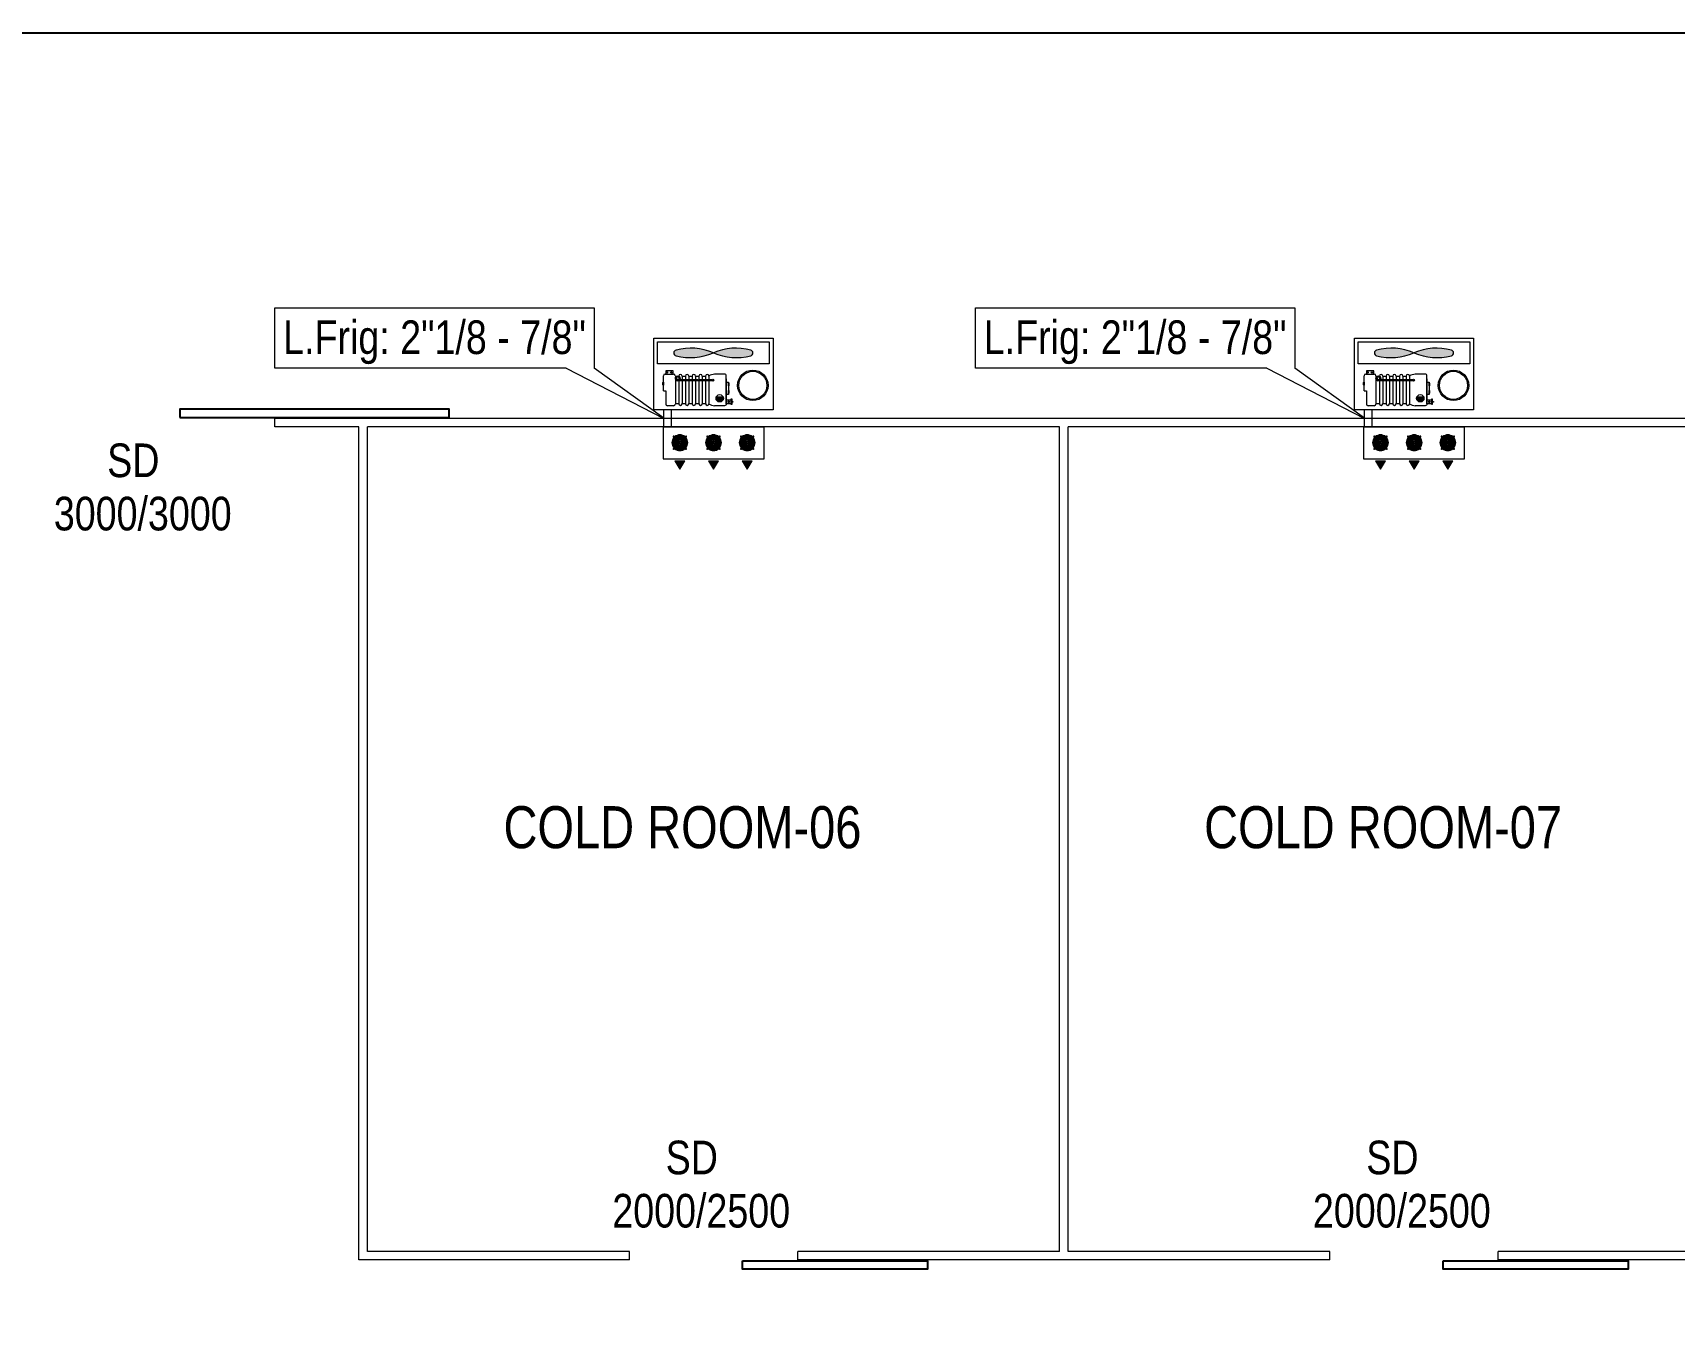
# Model space of a CAD drawing. Header units: millimetres. Extents: x 3417.1 to 3507.1, y 1298.2 to 1329.8.
# Drawn here: x 3467.01 to 3486.51, y 1314.54 to 1329.84 of the extents above; entities that cross this region are included whole.
import ezdxf

# ---------------------------------------------------------------- set-up
doc = ezdxf.new("R2010")
doc.units = ezdxf.units.MM
doc.linetypes.add('JIS_02_0.7', pattern=[1.35, 0.75, -0.6])
for name, color, linetype, lineweight in [('Contour', 7, 'Continuous', 9), ('Froid', 6, 'Continuous', 9), ('P.A.C', 112, 'Continuous', 13)]:
    doc.layers.add(name, color=color, linetype=linetype, lineweight=lineweight)
doc.layers.add('Porte', color=8, linetype='Continuous')
doc.layers.add('Text01', color=42, linetype='Continuous')
doc.styles.get("Standard").update_dxf_attribs({"font": 'arial.ttf'})

# ---------------------------------------------------------------- blocks, each defined once
blk = doc.blocks.new('GTEW')
at = {"layer": 'Froid'}
h = blk.add_hatch(color=256, dxfattribs=at)
h.dxf.hatch_style = 1
h.set_gradient(color1=(255, 0, 255), color2=(173, 173, 173), tint=1, name='SPHERICAL')
h.paths.add_polyline_path([(3475.536, 1326.001, 0.76774), (3475.536, 1326.068, 0.170197), (3475.092, 1326.034, 0.170197)])
h.paths.add_polyline_path([(3475.092, 1326.034, 0.170197), (3474.648, 1326.068, 0.76774), (3474.648, 1326.001, 0.170197)])
h = blk.add_hatch(color=256, dxfattribs=at)
h.dxf.hatch_style = 1
h.set_gradient(color1=(255, 0, 255), color2=(173, 173, 173), tint=1, name='SPHERICAL')
h.paths.add_polyline_path([(3483.861, 1326.001, 0.76774), (3483.861, 1326.068, 0.170197), (3483.417, 1326.034, 0.170197)])
h.paths.add_polyline_path([(3483.417, 1326.034, 0.170197), (3482.973, 1326.068, 0.76774), (3482.973, 1326.001, 0.170197)])
h = blk.add_hatch(color=256, dxfattribs=at)
h.dxf.hatch_style = 1
h.paths.add_polyline_path([(3474.651, 1325.755), (3474.651, 1325.758), (3474.641, 1325.758), (3474.641, 1325.737, -0.190781)])
h.paths.add_polyline_path([(3474.641, 1325.729), (3474.641, 1325.724, 0.414214), (3474.661, 1325.704), (3474.669, 1325.704, -0.376247)])
h.paths.add_polyline_path([(3474.681, 1325.707, -0.106016), (3474.669, 1325.704), (3474.681, 1325.704)])
h.paths.add_polyline_path([(3474.651, 1325.735), (3474.651, 1325.736, 0.041034), (3474.651, 1325.733, 0.427359), (3474.67, 1325.715, -0.398981)])
h = blk.add_hatch(color=256, dxfattribs=at)
h.dxf.hatch_style = 1
h.paths.add_polyline_path([(3474.681, 1325.758), (3474.656, 1325.758, 0.051406), (3474.651, 1325.755), (3474.651, 1325.736, -0.579239), (3474.681, 1325.747)])
h = blk.add_hatch(color=256, dxfattribs=at)
h.dxf.hatch_style = 1
h.paths.add_polyline_path([(3475.076, 1325.71, 1), (3475.094, 1325.71, 1)])
h = blk.add_hatch(color=256, dxfattribs=at)
h.dxf.hatch_style = 1
h.paths.add_polyline_path([(3482.976, 1325.755), (3482.976, 1325.758), (3482.966, 1325.758), (3482.966, 1325.737, -0.190781)])
h.paths.add_polyline_path([(3482.966, 1325.729), (3482.966, 1325.724, 0.414214), (3482.986, 1325.704), (3482.994, 1325.704, -0.376247)])
h.paths.add_polyline_path([(3483.006, 1325.707, -0.106016), (3482.994, 1325.704), (3483.006, 1325.704)])
h.paths.add_polyline_path([(3482.976, 1325.735), (3482.976, 1325.736, 0.041034), (3482.976, 1325.733, 0.427359), (3482.995, 1325.715, -0.398981)])
h = blk.add_hatch(color=256, dxfattribs=at)
h.dxf.hatch_style = 1
h.paths.add_polyline_path([(3483.006, 1325.758), (3482.981, 1325.758, 0.051406), (3482.976, 1325.755), (3482.976, 1325.736, -0.579239), (3483.006, 1325.747)])
h = blk.add_hatch(color=256, dxfattribs=at)
h.dxf.hatch_style = 1
h.paths.add_polyline_path([(3483.401, 1325.71, 1), (3483.419, 1325.71, 1)])
h = blk.add_hatch(color=256, dxfattribs=at)
h.dxf.hatch_style = 1
h.paths.add_polyline_path([(3475.207, 1325.513), (3475.127, 1325.513, 0.103921), (3475.123, 1325.495, 1), (3475.211, 1325.495, 0.103921)])
h = blk.add_hatch(color=256, dxfattribs=at)
h.dxf.hatch_style = 1
h.paths.add_polyline_path([(3475.325, 1325.457), (3475.321, 1325.459), (3475.321, 1325.449), (3475.325, 1325.45)])
h.paths.add_polyline_path([(3475.321, 1325.457), (3475.318, 1325.457), (3475.318, 1325.451), (3475.321, 1325.451)])
h.paths.add_polyline_path([(3475.321, 1325.459), (3475.318, 1325.459), (3475.318, 1325.457), (3475.321, 1325.457)])
h.paths.add_polyline_path([(3475.321, 1325.451), (3475.318, 1325.451), (3475.318, 1325.449), (3475.321, 1325.449)])
h = blk.add_hatch(color=256, dxfattribs=at)
h.dxf.hatch_style = 1
h.paths.add_polyline_path([(3483.532, 1325.513), (3483.452, 1325.513, 0.103921), (3483.448, 1325.495, 1), (3483.536, 1325.495, 0.103921)])
h = blk.add_hatch(color=256, dxfattribs=at)
h.dxf.hatch_style = 1
h.paths.add_polyline_path([(3483.65, 1325.457), (3483.646, 1325.459), (3483.646, 1325.449), (3483.65, 1325.45)])
h.paths.add_polyline_path([(3483.646, 1325.457), (3483.643, 1325.457), (3483.643, 1325.451), (3483.646, 1325.451)])
h.paths.add_polyline_path([(3483.646, 1325.459), (3483.643, 1325.459), (3483.643, 1325.457), (3483.646, 1325.457)])
h.paths.add_polyline_path([(3483.646, 1325.451), (3483.643, 1325.451), (3483.643, 1325.449), (3483.646, 1325.449)])
for points in [[(3474.634, 1324.753), (3474.753, 1324.753), (3474.694, 1324.652)], [(3475.034, 1324.753), (3475.153, 1324.753), (3475.094, 1324.652)], [(3475.434, 1324.753), (3475.553, 1324.753), (3475.494, 1324.652)], [(3482.959, 1324.753), (3483.078, 1324.753), (3483.019, 1324.652)], [(3483.359, 1324.753), (3483.478, 1324.753), (3483.419, 1324.652)], [(3483.759, 1324.753), (3483.878, 1324.753), (3483.819, 1324.652)]]:
    blk.add_hatch(color=256, dxfattribs=at).paths.add_polyline_path(points)
at = {"layer": 'Contour'}
for p, q in [((3504.281, 1325.256), (3469.881, 1325.256)), ((3469.881, 1325.156), (3469.881, 1325.256)), ((3470.881, 1325.156), (3469.881, 1325.156)), ((3470.881, 1315.256), (3470.881, 1325.156)), ((3479.206, 1325.156), (3470.981, 1325.156)), ((3470.981, 1315.356), (3470.981, 1325.156)), ((3479.206, 1315.356), (3479.206, 1325.156)), ((3487.531, 1325.156), (3479.306, 1325.156)), ((3479.306, 1315.356), (3479.306, 1325.156)), ((3474.094, 1315.356), (3470.981, 1315.356)), ((3474.094, 1315.256), (3474.094, 1315.356)), ((3479.206, 1315.356), (3476.094, 1315.356)), ((3476.094, 1315.256), (3476.094, 1315.356)), ((3482.419, 1315.356), (3479.306, 1315.356)), ((3482.419, 1315.256), (3482.419, 1315.356)), ((3487.531, 1315.356), (3484.419, 1315.356)), ((3484.419, 1315.256), (3484.419, 1315.356)), ((3474.094, 1315.256), (3470.881, 1315.256)), ((3482.419, 1315.256), (3476.094, 1315.256)), ((3490.744, 1315.256), (3484.419, 1315.256))]:
    blk.add_line(p, q, dxfattribs=at)
at = {"layer": 'Froid', "color": 8}
for p, q in [((3473.344, 1325.855), (3474.503, 1325.256)), ((3474.503, 1325.257), (3473.675, 1325.855)), ((3481.669, 1325.855), (3482.828, 1325.256)), ((3482.828, 1325.257), (3482, 1325.855))]:
    blk.add_line(p, q, dxfattribs=at)
at = {"layer": 'Froid'}
for p, q in [((3474.493, 1325.674), (3474.499, 1325.674)), ((3474.499, 1325.667), (3474.493, 1325.667)), ((3474.493, 1325.661), (3474.499, 1325.661)), ((3474.499, 1325.584), (3474.499, 1325.762)), ((3474.519, 1325.782), (3474.62, 1325.782)), ((3474.64, 1325.762), (3474.64, 1325.426)), ((3475.074, 1325.704), (3474.661, 1325.704)), ((3474.681, 1325.758), (3474.681, 1325.43)), ((3474.909, 1325.715), (3474.691, 1325.715)), ((3474.721, 1325.758), (3474.721, 1325.43)), ((3474.761, 1325.758), (3474.761, 1325.43)), ((3474.8, 1325.758), (3474.8, 1325.43)), ((3474.84, 1325.758), (3474.84, 1325.43)), ((3474.88, 1325.758), (3474.88, 1325.43)), ((3474.92, 1325.758), (3474.92, 1325.43)), ((3475.074, 1325.715), (3474.923, 1325.715)), ((3474.96, 1325.758), (3474.96, 1325.43)), ((3474.999, 1325.758), (3474.999, 1325.43)), ((3475.039, 1325.762), (3475.039, 1325.762)), ((3475.039, 1325.758), (3475.039, 1325.43)), ((3475.276, 1325.667), (3475.271, 1325.667)), ((3475.271, 1325.66), (3475.274, 1325.66)), ((3475.271, 1325.66), (3475.276, 1325.66)), ((3475.276, 1325.653), (3475.271, 1325.653)), ((3482.818, 1325.674), (3482.824, 1325.674)), ((3482.824, 1325.667), (3482.818, 1325.667)), ((3482.818, 1325.661), (3482.824, 1325.661)), ((3482.824, 1325.584), (3482.824, 1325.762)), ((3482.844, 1325.782), (3482.945, 1325.782)), ((3482.965, 1325.762), (3482.965, 1325.426)), ((3483.399, 1325.704), (3482.986, 1325.704)), ((3483.006, 1325.758), (3483.006, 1325.43)), ((3483.234, 1325.715), (3483.016, 1325.715)), ((3483.046, 1325.758), (3483.046, 1325.43)), ((3483.086, 1325.758), (3483.086, 1325.43)), ((3483.125, 1325.758), (3483.125, 1325.43)), ((3483.165, 1325.758), (3483.165, 1325.43)), ((3483.205, 1325.758), (3483.205, 1325.43)), ((3483.245, 1325.758), (3483.245, 1325.43)), ((3483.399, 1325.715), (3483.248, 1325.715)), ((3483.285, 1325.758), (3483.285, 1325.43)), ((3483.324, 1325.758), (3483.324, 1325.43)), ((3483.364, 1325.762), (3483.364, 1325.762)), ((3483.364, 1325.758), (3483.364, 1325.43)), ((3483.601, 1325.667), (3483.596, 1325.667)), ((3483.596, 1325.66), (3483.599, 1325.66)), ((3483.596, 1325.66), (3483.601, 1325.66)), ((3483.601, 1325.653), (3483.596, 1325.653)), ((3474.499, 1325.584), (3474.528, 1325.584)), ((3474.528, 1325.584), (3474.528, 1325.426)), ((3475.127, 1325.513), (3475.207, 1325.513)), ((3475.276, 1325.578), (3475.271, 1325.578)), ((3475.271, 1325.572), (3475.276, 1325.572)), ((3475.276, 1325.564), (3475.271, 1325.564)), ((3475.318, 1325.459), (3475.321, 1325.459)), ((3475.318, 1325.45), (3475.318, 1325.457)), ((3475.321, 1325.457), (3475.318, 1325.457)), ((3475.321, 1325.451), (3475.318, 1325.451)), ((3475.318, 1325.449), (3475.321, 1325.449)), ((3475.321, 1325.449), (3475.321, 1325.459)), ((3475.321, 1325.459), (3475.325, 1325.457)), ((3475.325, 1325.45), (3475.321, 1325.449)), ((3475.325, 1325.457), (3475.325, 1325.45)), ((3482.824, 1325.584), (3482.853, 1325.584)), ((3482.853, 1325.584), (3482.853, 1325.426)), ((3483.452, 1325.513), (3483.532, 1325.513)), ((3483.601, 1325.578), (3483.596, 1325.578)), ((3483.596, 1325.572), (3483.601, 1325.572)), ((3483.601, 1325.564), (3483.596, 1325.564)), ((3483.643, 1325.459), (3483.646, 1325.459)), ((3483.643, 1325.45), (3483.643, 1325.457)), ((3483.646, 1325.457), (3483.643, 1325.457)), ((3483.646, 1325.451), (3483.643, 1325.451)), ((3483.643, 1325.449), (3483.646, 1325.449)), ((3483.646, 1325.449), (3483.646, 1325.459)), ((3483.646, 1325.459), (3483.65, 1325.457)), ((3483.65, 1325.45), (3483.646, 1325.449)), ((3483.65, 1325.457), (3483.65, 1325.45)), ((3474.62, 1325.406), (3474.547, 1325.406)), ((3474.594, 1325.156), (3474.594, 1325.358)), ((3475.039, 1325.426), (3475.039, 1325.426)), ((3482.945, 1325.406), (3482.872, 1325.406)), ((3482.919, 1325.156), (3482.919, 1325.358)), ((3483.364, 1325.426), (3483.364, 1325.426)), ((3474.494, 1325.156), (3474.494, 1324.777)), ((3474.494, 1325.156), (3475.694, 1325.156)), ((3475.694, 1324.777), (3475.694, 1325.156)), ((3482.819, 1325.156), (3482.819, 1324.777)), ((3482.819, 1325.156), (3484.019, 1325.156)), ((3484.019, 1324.777), (3484.019, 1325.156)), ((3474.494, 1324.777), (3475.694, 1324.777)), ((3474.634, 1324.753), (3474.753, 1324.753)), ((3474.634, 1324.753), (3474.694, 1324.652)), ((3474.694, 1324.652), (3474.753, 1324.753)), ((3475.034, 1324.753), (3475.153, 1324.753)), ((3475.034, 1324.753), (3475.094, 1324.652)), ((3475.094, 1324.652), (3475.153, 1324.753)), ((3475.434, 1324.753), (3475.553, 1324.753)), ((3475.434, 1324.753), (3475.494, 1324.652)), ((3475.494, 1324.652), (3475.553, 1324.753)), ((3482.819, 1324.777), (3484.019, 1324.777)), ((3482.959, 1324.753), (3483.078, 1324.753)), ((3482.959, 1324.753), (3483.019, 1324.652)), ((3483.019, 1324.652), (3483.078, 1324.753)), ((3483.359, 1324.753), (3483.478, 1324.753)), ((3483.359, 1324.753), (3483.419, 1324.652)), ((3483.419, 1324.652), (3483.478, 1324.753)), ((3483.759, 1324.753), (3483.878, 1324.753)), ((3483.759, 1324.753), (3483.819, 1324.652)), ((3483.819, 1324.652), (3483.878, 1324.753))]:
    blk.add_line(p, q, dxfattribs=at)
at = {"layer": 'Froid', "linetype": 'JIS_02_0.7'}
for p, q in [((3474.503, 1325.156), (3474.503, 1325.358)), ((3482.828, 1325.156), (3482.828, 1325.358))]:
    blk.add_line(p, q, dxfattribs=at)
at = {"layer": 'Froid', "color": 8}
for points in [[(3473.344, 1325.855), (3469.883, 1325.855), (3469.883, 1326.57), (3473.675, 1326.57), (3473.675, 1325.855)], [(3481.669, 1325.855), (3478.208, 1325.855), (3478.208, 1326.57), (3482, 1326.57), (3482, 1325.855)]]:
    blk.add_lwpolyline(points, dxfattribs=at)
at = {"layer": 'Froid', "ltscale": 0.1}
for points in [[(3474.386, 1326.211), (3475.801, 1326.211), (3475.801, 1325.358), (3474.386, 1325.358)], [(3482.711, 1326.211), (3484.126, 1326.211), (3484.126, 1325.358), (3482.711, 1325.358)]]:
    blk.add_lwpolyline(points, close=True, dxfattribs=at)
at = {"layer": 'Froid'}
for points in [[(3474.429, 1326.165), (3475.754, 1326.165), (3475.754, 1325.904), (3474.429, 1325.904)], [(3482.754, 1326.165), (3484.079, 1326.165), (3484.079, 1325.904), (3482.754, 1325.904)], [(3474.526, 1325.782), (3474.615, 1325.782), (3474.615, 1325.82), (3474.526, 1325.82)], [(3475.245, 1325.686), (3475.271, 1325.686), (3475.271, 1325.54), (3475.245, 1325.54)], [(3482.851, 1325.782), (3482.94, 1325.782), (3482.94, 1325.82), (3482.851, 1325.82)], [(3483.57, 1325.686), (3483.596, 1325.686), (3483.596, 1325.54), (3483.57, 1325.54)], [(3475.245, 1325.476), (3475.303, 1325.476), (3475.303, 1325.43), (3475.245, 1325.43)], [(3475.303, 1325.487), (3475.31, 1325.487), (3475.31, 1325.42), (3475.303, 1325.42)], [(3483.57, 1325.476), (3483.628, 1325.476), (3483.628, 1325.43), (3483.57, 1325.43)], [(3483.628, 1325.487), (3483.635, 1325.487), (3483.635, 1325.42), (3483.628, 1325.42)]]:
    blk.add_lwpolyline(points, close=True, dxfattribs=at)
for points in [[(3474.493, 1325.655), (3474.493, 1325.681, -0.414214), (3474.497, 1325.685), (3474.499, 1325.685), (3474.499, 1325.651), (3474.497, 1325.651, -0.414214)], [(3475.276, 1325.673), (3475.276, 1325.646, -0.414214), (3475.273, 1325.642), (3475.271, 1325.642), (3475.271, 1325.677), (3475.273, 1325.677, -0.414214)], [(3482.818, 1325.655), (3482.818, 1325.681, -0.414214), (3482.822, 1325.685), (3482.824, 1325.685), (3482.824, 1325.651), (3482.822, 1325.651, -0.414214)], [(3483.601, 1325.673), (3483.601, 1325.646, -0.414214), (3483.598, 1325.642), (3483.596, 1325.642), (3483.596, 1325.677), (3483.598, 1325.677, -0.414214)], [(3475.276, 1325.584), (3475.276, 1325.558, -0.414214), (3475.273, 1325.554), (3475.271, 1325.554), (3475.271, 1325.588), (3475.273, 1325.588, -0.414214)], [(3483.601, 1325.584), (3483.601, 1325.558, -0.414214), (3483.598, 1325.554), (3483.596, 1325.554), (3483.596, 1325.588), (3483.598, 1325.588, -0.414214)]]:
    blk.add_lwpolyline(points, format="xyb", close=True, dxfattribs=at)
for points in [[(3474.64, 1325.758), (3474.681, 1325.758)], [(3474.721, 1325.758), (3474.761, 1325.758)], [(3474.8, 1325.758), (3474.84, 1325.758)], [(3474.88, 1325.758), (3474.92, 1325.758)], [(3474.96, 1325.758), (3474.999, 1325.758)], [(3482.965, 1325.758), (3483.006, 1325.758)], [(3483.046, 1325.758), (3483.086, 1325.758)], [(3483.125, 1325.758), (3483.165, 1325.758)], [(3483.205, 1325.758), (3483.245, 1325.758)], [(3483.285, 1325.758), (3483.324, 1325.758)], [(3475.318, 1325.449), (3475.318, 1325.459)], [(3483.643, 1325.449), (3483.643, 1325.459)], [(3474.681, 1325.43), (3474.64, 1325.43)], [(3474.761, 1325.43), (3474.721, 1325.43)], [(3474.84, 1325.43), (3474.8, 1325.43)], [(3474.92, 1325.43), (3474.88, 1325.43)], [(3474.999, 1325.43), (3474.96, 1325.43)], [(3483.006, 1325.43), (3482.965, 1325.43)], [(3483.086, 1325.43), (3483.046, 1325.43)], [(3483.165, 1325.43), (3483.125, 1325.43)], [(3483.245, 1325.43), (3483.205, 1325.43)], [(3483.324, 1325.43), (3483.285, 1325.43)]]:
    blk.add_lwpolyline(points, dxfattribs=at)
for points in [[(3475.245, 1325.46), (3475.245, 1325.762, 0.414214), (3475.225, 1325.782), (3475.105, 1325.782)], [(3475.245, 1325.728), (3475.245, 1325.426, -0.414214), (3475.225, 1325.406), (3475.105, 1325.406)], [(3483.57, 1325.46), (3483.57, 1325.762, 0.414214), (3483.55, 1325.782), (3483.43, 1325.782)], [(3483.57, 1325.728), (3483.57, 1325.426, -0.414214), (3483.55, 1325.406), (3483.43, 1325.406)]]:
    blk.add_lwpolyline(points, format="xyb", dxfattribs=at)
for centre, radius in [((3474.54, 1325.803), 0.00794), ((3474.593, 1325.803), 0.00852), ((3474.669, 1325.733), 0.0285), ((3474.669, 1325.733), 0.0183), ((3475.085, 1325.71), 0.0121), ((3475.085, 1325.71), 0.0087), ((3475.561, 1325.649), 0.181), ((3475.561, 1325.649), 0.167), ((3482.865, 1325.803), 0.00794), ((3482.918, 1325.803), 0.00852), ((3482.994, 1325.733), 0.0285), ((3482.994, 1325.733), 0.0183), ((3483.41, 1325.71), 0.0121), ((3483.41, 1325.71), 0.0087), ((3483.886, 1325.649), 0.181), ((3483.886, 1325.649), 0.167), ((3475.167, 1325.495), 0.0438), ((3475.275, 1325.453), 0.00872), ((3475.275, 1325.453), 0.00701), ((3475.275, 1325.453), 0.00439), ((3475.275, 1325.453), 0.00261), ((3483.492, 1325.495), 0.0438), ((3483.6, 1325.453), 0.00872), ((3483.6, 1325.453), 0.00701), ((3483.6, 1325.453), 0.00439), ((3483.6, 1325.453), 0.00261)]:
    blk.add_circle(centre, radius, dxfattribs=at)
for centre, radius, start, end in [((3474.657, 1326.034), 0.035, 104.9702, 255.0298), ((3474.822, 1325.418), 0.673, 66.3341, 104.9702), ((3474.822, 1326.651), 0.673, 255.0298, 293.6659), ((3475.362, 1325.418), 0.673, 75.0298, 113.6659), ((3475.362, 1326.651), 0.673, 246.3341, 284.9702), ((3475.527, 1326.034), 0.035, 284.9702, 75.0298), ((3482.982, 1326.034), 0.035, 104.9702, 255.0298), ((3483.147, 1325.418), 0.673, 66.3341, 104.9702), ((3483.147, 1326.651), 0.673, 255.0298, 293.6659), ((3483.687, 1325.418), 0.673, 75.0298, 113.6659), ((3483.687, 1326.651), 0.673, 246.3341, 284.9702), ((3483.852, 1326.034), 0.035, 284.9702, 75.0298), ((3474.519, 1325.762), 0.0199, 90, 180), ((3474.62, 1325.762), 0.0199, 0, 90), ((3474.661, 1325.724), 0.0199, 180, 270), ((3474.671, 1325.735), 0.0199, 180, 270), ((3474.701, 1325.758), 0.0199, 0, 180), ((3474.78, 1325.758), 0.0199, 0, 180), ((3474.86, 1325.758), 0.0199, 0, 180), ((3474.909, 1325.717), 0.00199, 270, 0), ((3474.94, 1325.758), 0.0199, 0, 180), ((3474.923, 1325.717), 0.00199, 180, 270), ((3475.019, 1325.758), 0.0199, 0, 180), ((3475.191, 1325.378), 0.414, 101.9747, 111.5456), ((3482.844, 1325.762), 0.0199, 90, 180), ((3482.945, 1325.762), 0.0199, 0, 90), ((3482.986, 1325.724), 0.0199, 180, 270), ((3482.996, 1325.735), 0.0199, 180, 270), ((3483.026, 1325.758), 0.0199, 0, 180), ((3483.105, 1325.758), 0.0199, 0, 180), ((3483.185, 1325.758), 0.0199, 0, 180), ((3483.234, 1325.717), 0.00199, 270, 0), ((3483.265, 1325.758), 0.0199, 0, 180), ((3483.248, 1325.717), 0.00199, 180, 270), ((3483.344, 1325.758), 0.0199, 0, 180), ((3483.516, 1325.378), 0.414, 101.9747, 111.5456), ((3474.547, 1325.426), 0.0199, 180, 270), ((3474.62, 1325.426), 0.0199, 270, 0), ((3474.701, 1325.43), 0.0199, 180, 0), ((3474.78, 1325.43), 0.0199, 180, 0), ((3474.86, 1325.43), 0.0199, 180, 0), ((3474.94, 1325.43), 0.0199, 180, 0), ((3475.019, 1325.43), 0.0199, 180, 0), ((3475.191, 1325.811), 0.414, 248.4544, 258.0253), ((3482.872, 1325.426), 0.0199, 180, 270), ((3482.945, 1325.426), 0.0199, 270, 0), ((3483.026, 1325.43), 0.0199, 180, 0), ((3483.105, 1325.43), 0.0199, 180, 0), ((3483.185, 1325.43), 0.0199, 180, 0), ((3483.265, 1325.43), 0.0199, 180, 0), ((3483.344, 1325.43), 0.0199, 180, 0), ((3483.516, 1325.811), 0.414, 248.4544, 258.0253)]:
    blk.add_arc(centre, radius, start, end, dxfattribs=at)
at = {"layer": 'P.A.C'}
for p, q in [((3474.677, 1324.977), (3474.615, 1325.039)), ((3474.677, 1324.956), (3474.615, 1324.895)), ((3474.683, 1324.983), (3474.622, 1325.045)), ((3474.683, 1324.95), (3474.622, 1324.888)), ((3474.684, 1324.976), (3474.675, 1324.967)), ((3474.684, 1324.957), (3474.675, 1324.967)), ((3474.684, 1324.976), (3474.694, 1324.985)), ((3474.684, 1324.957), (3474.694, 1324.948)), ((3474.703, 1324.976), (3474.694, 1324.985)), ((3474.694, 1324.948), (3474.694, 1324.985)), ((3474.703, 1324.957), (3474.694, 1324.948)), ((3474.703, 1324.976), (3474.712, 1324.967)), ((3474.703, 1324.957), (3474.712, 1324.967)), ((3474.704, 1324.983), (3474.766, 1325.045)), ((3474.704, 1324.95), (3474.766, 1324.888)), ((3474.71, 1324.977), (3474.772, 1325.039)), ((3474.71, 1324.956), (3474.772, 1324.895)), ((3475.077, 1324.977), (3475.015, 1325.039)), ((3475.077, 1324.956), (3475.015, 1324.895)), ((3475.083, 1324.983), (3475.022, 1325.045)), ((3475.083, 1324.95), (3475.022, 1324.888)), ((3475.084, 1324.976), (3475.075, 1324.967)), ((3475.084, 1324.957), (3475.075, 1324.967)), ((3475.084, 1324.976), (3475.094, 1324.985)), ((3475.084, 1324.957), (3475.094, 1324.948)), ((3475.103, 1324.976), (3475.094, 1324.985)), ((3475.094, 1324.948), (3475.094, 1324.985)), ((3475.103, 1324.957), (3475.094, 1324.948)), ((3475.103, 1324.976), (3475.112, 1324.967)), ((3475.103, 1324.957), (3475.112, 1324.967)), ((3475.104, 1324.983), (3475.166, 1325.045)), ((3475.104, 1324.95), (3475.166, 1324.888)), ((3475.11, 1324.977), (3475.172, 1325.039)), ((3475.11, 1324.956), (3475.172, 1324.895)), ((3475.477, 1324.977), (3475.415, 1325.039)), ((3475.477, 1324.956), (3475.415, 1324.895)), ((3475.483, 1324.983), (3475.422, 1325.045)), ((3475.483, 1324.95), (3475.422, 1324.888)), ((3475.484, 1324.976), (3475.475, 1324.967)), ((3475.484, 1324.957), (3475.475, 1324.967)), ((3475.484, 1324.976), (3475.494, 1324.985)), ((3475.484, 1324.957), (3475.494, 1324.948)), ((3475.503, 1324.976), (3475.494, 1324.985)), ((3475.494, 1324.948), (3475.494, 1324.985)), ((3475.503, 1324.957), (3475.494, 1324.948)), ((3475.503, 1324.976), (3475.512, 1324.967)), ((3475.503, 1324.957), (3475.512, 1324.967)), ((3475.504, 1324.983), (3475.566, 1325.045)), ((3475.504, 1324.95), (3475.566, 1324.888)), ((3475.51, 1324.977), (3475.572, 1325.039)), ((3475.51, 1324.956), (3475.572, 1324.895)), ((3483.002, 1324.977), (3482.94, 1325.039)), ((3483.002, 1324.956), (3482.94, 1324.895)), ((3483.008, 1324.983), (3482.947, 1325.045)), ((3483.008, 1324.95), (3482.947, 1324.888)), ((3483.009, 1324.976), (3483, 1324.967)), ((3483.009, 1324.957), (3483, 1324.967)), ((3483.009, 1324.976), (3483.019, 1324.985)), ((3483.009, 1324.957), (3483.019, 1324.948)), ((3483.028, 1324.976), (3483.019, 1324.985)), ((3483.019, 1324.948), (3483.019, 1324.985)), ((3483.028, 1324.957), (3483.019, 1324.948)), ((3483.028, 1324.976), (3483.037, 1324.967)), ((3483.028, 1324.957), (3483.037, 1324.967)), ((3483.029, 1324.983), (3483.091, 1325.045)), ((3483.029, 1324.95), (3483.091, 1324.888)), ((3483.035, 1324.977), (3483.097, 1325.039)), ((3483.035, 1324.956), (3483.097, 1324.895)), ((3483.402, 1324.977), (3483.34, 1325.039)), ((3483.402, 1324.956), (3483.34, 1324.895)), ((3483.408, 1324.983), (3483.347, 1325.045)), ((3483.408, 1324.95), (3483.347, 1324.888)), ((3483.409, 1324.976), (3483.4, 1324.967)), ((3483.409, 1324.957), (3483.4, 1324.967)), ((3483.409, 1324.976), (3483.419, 1324.985)), ((3483.409, 1324.957), (3483.419, 1324.948)), ((3483.428, 1324.976), (3483.419, 1324.985)), ((3483.419, 1324.948), (3483.419, 1324.985)), ((3483.428, 1324.957), (3483.419, 1324.948)), ((3483.428, 1324.976), (3483.437, 1324.967)), ((3483.428, 1324.957), (3483.437, 1324.967)), ((3483.429, 1324.983), (3483.491, 1325.045)), ((3483.429, 1324.95), (3483.491, 1324.888)), ((3483.435, 1324.977), (3483.497, 1325.039)), ((3483.435, 1324.956), (3483.497, 1324.895)), ((3483.802, 1324.977), (3483.74, 1325.039)), ((3483.802, 1324.956), (3483.74, 1324.895)), ((3483.808, 1324.983), (3483.747, 1325.045)), ((3483.808, 1324.95), (3483.747, 1324.888)), ((3483.809, 1324.976), (3483.8, 1324.967)), ((3483.809, 1324.957), (3483.8, 1324.967)), ((3483.809, 1324.976), (3483.819, 1324.985)), ((3483.809, 1324.957), (3483.819, 1324.948)), ((3483.828, 1324.976), (3483.819, 1324.985)), ((3483.819, 1324.948), (3483.819, 1324.985)), ((3483.828, 1324.957), (3483.819, 1324.948)), ((3483.828, 1324.976), (3483.837, 1324.967)), ((3483.828, 1324.957), (3483.837, 1324.967)), ((3483.829, 1324.983), (3483.891, 1325.045)), ((3483.829, 1324.95), (3483.891, 1324.888)), ((3483.835, 1324.977), (3483.897, 1325.039)), ((3483.835, 1324.956), (3483.897, 1324.895))]:
    blk.add_line(p, q, dxfattribs=at)
for centre, radius in [((3474.619, 1325.042), 0.00189), ((3474.619, 1324.892), 0.00189), ((3474.694, 1324.967), 0.0194), ((3474.769, 1325.042), 0.00189), ((3474.769, 1324.892), 0.00189), ((3475.019, 1325.042), 0.00189), ((3475.019, 1324.892), 0.00189), ((3475.094, 1324.967), 0.0194), ((3475.169, 1325.042), 0.00189), ((3475.169, 1324.892), 0.00189), ((3475.419, 1325.042), 0.00189), ((3475.419, 1324.892), 0.00189), ((3475.494, 1324.967), 0.0194), ((3475.569, 1325.042), 0.00189), ((3475.569, 1324.892), 0.00189), ((3482.944, 1325.042), 0.00189), ((3482.944, 1324.892), 0.00189), ((3483.019, 1324.967), 0.0194), ((3483.094, 1325.042), 0.00189), ((3483.094, 1324.892), 0.00189), ((3483.344, 1325.042), 0.00189), ((3483.344, 1324.892), 0.00189), ((3483.419, 1324.967), 0.0194), ((3483.494, 1325.042), 0.00189), ((3483.494, 1324.892), 0.00189), ((3483.744, 1325.042), 0.00189), ((3483.744, 1324.892), 0.00189), ((3483.819, 1324.967), 0.0194), ((3483.894, 1325.042), 0.00189), ((3483.894, 1324.892), 0.00189)]:
    blk.add_circle(centre, radius, dxfattribs=at)
at = {"layer": 'P.A.C', "color": 6}
for centre, radius, start, end in [((3474.694, 1324.967), 0.0939, 47.6609, 132.3391), ((3474.694, 1324.967), 0.0877, 47.8494, 132.1506), ((3475.094, 1324.967), 0.0939, 47.6609, 132.3391), ((3475.094, 1324.967), 0.0877, 47.8494, 132.1506), ((3475.494, 1324.967), 0.0939, 47.6609, 132.3391), ((3475.494, 1324.967), 0.0877, 47.8494, 132.1506), ((3483.019, 1324.967), 0.0939, 47.6609, 132.3391), ((3483.019, 1324.967), 0.0877, 47.8494, 132.1506), ((3483.419, 1324.967), 0.0939, 47.6609, 132.3391), ((3483.419, 1324.967), 0.0877, 47.8494, 132.1506), ((3483.819, 1324.967), 0.0939, 47.6609, 132.3391), ((3483.819, 1324.967), 0.0877, 47.8494, 132.1506), ((3474.694, 1324.967), 0.0939, 137.6609, 222.3391), ((3474.694, 1324.967), 0.0877, 137.8494, 222.1506), ((3474.694, 1324.967), 0.0815, 138.0668, 221.9332), ((3474.694, 1324.967), 0.0753, 138.32, 221.68), ((3474.694, 1324.967), 0.0691, 138.6189, 221.3811), ((3474.694, 1324.967), 0.0939, 227.6609, 312.3391), ((3474.694, 1324.967), 0.0629, 138.9769, 221.0231), ((3474.694, 1324.967), 0.0877, 227.8494, 312.1506), ((3474.694, 1324.967), 0.0567, 139.4136, 220.5864), ((3474.694, 1324.967), 0.0815, 48.0668, 131.9332), ((3474.694, 1324.967), 0.0815, 228.0668, 311.9332), ((3474.694, 1324.967), 0.0505, 139.9582, 220.0418), ((3474.694, 1324.967), 0.0753, 48.32, 131.68), ((3474.694, 1324.967), 0.0753, 228.32, 311.68), ((3474.694, 1324.967), 0.0691, 48.6189, 131.3811), ((3474.694, 1324.967), 0.0691, 228.6189, 311.3811), ((3474.694, 1324.967), 0.0442, 140.6565, 219.3435), ((3474.694, 1324.967), 0.0629, 48.9769, 131.0231), ((3474.694, 1324.967), 0.0629, 228.9769, 311.0231), ((3474.694, 1324.967), 0.038, 141.584, 218.416), ((3474.694, 1324.967), 0.0567, 49.4136, 130.5864), ((3474.694, 1324.967), 0.0567, 229.4136, 310.5864), ((3474.694, 1324.967), 0.0505, 49.9582, 130.0418), ((3474.694, 1324.967), 0.0505, 229.9582, 310.0418), ((3474.694, 1324.967), 0.0318, 142.8767, 217.1233), ((3474.694, 1324.967), 0.0442, 50.6565, 129.3435), ((3474.694, 1324.967), 0.0442, 230.6565, 309.3435), ((3474.694, 1324.967), 0.038, 51.584, 128.416), ((3474.694, 1324.967), 0.038, 231.584, 308.416), ((3474.694, 1324.967), 0.0318, 52.8767, 127.1233), ((3474.694, 1324.967), 0.0318, 232.8767, 307.1233), ((3474.694, 1324.967), 0.0318, 322.8767, 37.1233), ((3474.694, 1324.967), 0.038, 321.584, 38.416), ((3474.694, 1324.967), 0.0442, 320.6565, 39.3435), ((3474.694, 1324.967), 0.0505, 319.9582, 40.0418), ((3474.694, 1324.967), 0.0567, 319.4136, 40.5864), ((3474.694, 1324.967), 0.0629, 318.9769, 41.0231), ((3474.694, 1324.967), 0.0691, 318.6189, 41.3811), ((3474.694, 1324.967), 0.0753, 318.32, 41.68), ((3474.694, 1324.967), 0.0815, 318.0668, 41.9332), ((3474.694, 1324.967), 0.0877, 317.8494, 42.1506), ((3474.694, 1324.967), 0.0939, 317.6609, 42.3391), ((3475.094, 1324.967), 0.0939, 137.6609, 222.3391), ((3475.094, 1324.967), 0.0877, 137.8494, 222.1506), ((3475.094, 1324.967), 0.0815, 138.0668, 221.9332), ((3475.094, 1324.967), 0.0753, 138.32, 221.68), ((3475.094, 1324.967), 0.0691, 138.6189, 221.3811), ((3475.094, 1324.967), 0.0939, 227.6609, 312.3391), ((3475.094, 1324.967), 0.0629, 138.9769, 221.0231), ((3475.094, 1324.967), 0.0877, 227.8494, 312.1506), ((3475.094, 1324.967), 0.0567, 139.4136, 220.5864), ((3475.094, 1324.967), 0.0815, 48.0668, 131.9332), ((3475.094, 1324.967), 0.0815, 228.0668, 311.9332), ((3475.094, 1324.967), 0.0505, 139.9582, 220.0418), ((3475.094, 1324.967), 0.0753, 48.32, 131.68), ((3475.094, 1324.967), 0.0753, 228.32, 311.68), ((3475.094, 1324.967), 0.0691, 48.6189, 131.3811), ((3475.094, 1324.967), 0.0691, 228.6189, 311.3811), ((3475.094, 1324.967), 0.0442, 140.6565, 219.3435), ((3475.094, 1324.967), 0.0629, 48.9769, 131.0231), ((3475.094, 1324.967), 0.0629, 228.9769, 311.0231), ((3475.094, 1324.967), 0.038, 141.584, 218.416), ((3475.094, 1324.967), 0.0567, 49.4136, 130.5864), ((3475.094, 1324.967), 0.0567, 229.4136, 310.5864), ((3475.094, 1324.967), 0.0505, 49.9582, 130.0418), ((3475.094, 1324.967), 0.0505, 229.9582, 310.0418), ((3475.094, 1324.967), 0.0318, 142.8767, 217.1233), ((3475.094, 1324.967), 0.0442, 50.6565, 129.3435), ((3475.094, 1324.967), 0.0442, 230.6565, 309.3435), ((3475.094, 1324.967), 0.038, 51.584, 128.416), ((3475.094, 1324.967), 0.038, 231.584, 308.416), ((3475.094, 1324.967), 0.0318, 52.8767, 127.1233), ((3475.094, 1324.967), 0.0318, 232.8767, 307.1233), ((3475.094, 1324.967), 0.0318, 322.8767, 37.1233), ((3475.094, 1324.967), 0.038, 321.584, 38.416), ((3475.094, 1324.967), 0.0442, 320.6565, 39.3435), ((3475.094, 1324.967), 0.0505, 319.9582, 40.0418), ((3475.094, 1324.967), 0.0567, 319.4136, 40.5864), ((3475.094, 1324.967), 0.0629, 318.9769, 41.0231), ((3475.094, 1324.967), 0.0691, 318.6189, 41.3811), ((3475.094, 1324.967), 0.0753, 318.32, 41.68), ((3475.094, 1324.967), 0.0815, 318.0668, 41.9332), ((3475.094, 1324.967), 0.0877, 317.8494, 42.1506), ((3475.094, 1324.967), 0.0939, 317.6609, 42.3391), ((3475.494, 1324.967), 0.0939, 137.6609, 222.3391), ((3475.494, 1324.967), 0.0877, 137.8494, 222.1506), ((3475.494, 1324.967), 0.0815, 138.0668, 221.9332), ((3475.494, 1324.967), 0.0753, 138.32, 221.68), ((3475.494, 1324.967), 0.0691, 138.6189, 221.3811), ((3475.494, 1324.967), 0.0939, 227.6609, 312.3391), ((3475.494, 1324.967), 0.0629, 138.9769, 221.0231), ((3475.494, 1324.967), 0.0877, 227.8494, 312.1506), ((3475.494, 1324.967), 0.0567, 139.4136, 220.5864), ((3475.494, 1324.967), 0.0815, 48.0668, 131.9332), ((3475.494, 1324.967), 0.0815, 228.0668, 311.9332), ((3475.494, 1324.967), 0.0505, 139.9582, 220.0418), ((3475.494, 1324.967), 0.0753, 48.32, 131.68), ((3475.494, 1324.967), 0.0753, 228.32, 311.68), ((3475.494, 1324.967), 0.0691, 48.6189, 131.3811), ((3475.494, 1324.967), 0.0691, 228.6189, 311.3811), ((3475.494, 1324.967), 0.0442, 140.6565, 219.3435), ((3475.494, 1324.967), 0.0629, 48.9769, 131.0231), ((3475.494, 1324.967), 0.0629, 228.9769, 311.0231), ((3475.494, 1324.967), 0.038, 141.584, 218.416), ((3475.494, 1324.967), 0.0567, 49.4136, 130.5864), ((3475.494, 1324.967), 0.0567, 229.4136, 310.5864), ((3475.494, 1324.967), 0.0505, 49.9582, 130.0418), ((3475.494, 1324.967), 0.0505, 229.9582, 310.0418), ((3475.494, 1324.967), 0.0318, 142.8767, 217.1233), ((3475.494, 1324.967), 0.0442, 50.6565, 129.3435), ((3475.494, 1324.967), 0.0442, 230.6565, 309.3435), ((3475.494, 1324.967), 0.038, 51.584, 128.416), ((3475.494, 1324.967), 0.038, 231.584, 308.416), ((3475.494, 1324.967), 0.0318, 52.8767, 127.1233), ((3475.494, 1324.967), 0.0318, 232.8767, 307.1233), ((3475.494, 1324.967), 0.0318, 322.8767, 37.1233), ((3475.494, 1324.967), 0.038, 321.584, 38.416), ((3475.494, 1324.967), 0.0442, 320.6565, 39.3435), ((3475.494, 1324.967), 0.0505, 319.9582, 40.0418), ((3475.494, 1324.967), 0.0567, 319.4136, 40.5864), ((3475.494, 1324.967), 0.0629, 318.9769, 41.0231), ((3475.494, 1324.967), 0.0691, 318.6189, 41.3811), ((3475.494, 1324.967), 0.0753, 318.32, 41.68), ((3475.494, 1324.967), 0.0815, 318.0668, 41.9332), ((3475.494, 1324.967), 0.0877, 317.8494, 42.1506), ((3475.494, 1324.967), 0.0939, 317.6609, 42.3391), ((3483.019, 1324.967), 0.0939, 137.6609, 222.3391), ((3483.019, 1324.967), 0.0877, 137.8494, 222.1506), ((3483.019, 1324.967), 0.0815, 138.0668, 221.9332), ((3483.019, 1324.967), 0.0753, 138.32, 221.68), ((3483.019, 1324.967), 0.0691, 138.6189, 221.3811), ((3483.019, 1324.967), 0.0939, 227.6609, 312.3391), ((3483.019, 1324.967), 0.0629, 138.9769, 221.0231), ((3483.019, 1324.967), 0.0877, 227.8494, 312.1506), ((3483.019, 1324.967), 0.0567, 139.4136, 220.5864), ((3483.019, 1324.967), 0.0815, 48.0668, 131.9332), ((3483.019, 1324.967), 0.0815, 228.0668, 311.9332), ((3483.019, 1324.967), 0.0505, 139.9582, 220.0418), ((3483.019, 1324.967), 0.0753, 48.32, 131.68), ((3483.019, 1324.967), 0.0753, 228.32, 311.68), ((3483.019, 1324.967), 0.0691, 48.6189, 131.3811), ((3483.019, 1324.967), 0.0691, 228.6189, 311.3811), ((3483.019, 1324.967), 0.0442, 140.6565, 219.3435), ((3483.019, 1324.967), 0.0629, 48.9769, 131.0231), ((3483.019, 1324.967), 0.0629, 228.9769, 311.0231), ((3483.019, 1324.967), 0.038, 141.584, 218.416), ((3483.019, 1324.967), 0.0567, 49.4136, 130.5864), ((3483.019, 1324.967), 0.0567, 229.4136, 310.5864), ((3483.019, 1324.967), 0.0505, 49.9582, 130.0418), ((3483.019, 1324.967), 0.0505, 229.9582, 310.0418), ((3483.019, 1324.967), 0.0318, 142.8767, 217.1233), ((3483.019, 1324.967), 0.0442, 50.6565, 129.3435), ((3483.019, 1324.967), 0.0442, 230.6565, 309.3435), ((3483.019, 1324.967), 0.038, 51.584, 128.416), ((3483.019, 1324.967), 0.038, 231.584, 308.416), ((3483.019, 1324.967), 0.0318, 52.8767, 127.1233), ((3483.019, 1324.967), 0.0318, 232.8767, 307.1233), ((3483.019, 1324.967), 0.0318, 322.8767, 37.1233), ((3483.019, 1324.967), 0.038, 321.584, 38.416), ((3483.019, 1324.967), 0.0442, 320.6565, 39.3435), ((3483.019, 1324.967), 0.0505, 319.9582, 40.0418), ((3483.019, 1324.967), 0.0567, 319.4136, 40.5864), ((3483.019, 1324.967), 0.0629, 318.9769, 41.0231), ((3483.019, 1324.967), 0.0691, 318.6189, 41.3811), ((3483.019, 1324.967), 0.0753, 318.32, 41.68), ((3483.019, 1324.967), 0.0815, 318.0668, 41.9332), ((3483.019, 1324.967), 0.0877, 317.8494, 42.1506), ((3483.019, 1324.967), 0.0939, 317.6609, 42.3391), ((3483.419, 1324.967), 0.0939, 137.6609, 222.3391), ((3483.419, 1324.967), 0.0877, 137.8494, 222.1506), ((3483.419, 1324.967), 0.0815, 138.0668, 221.9332), ((3483.419, 1324.967), 0.0753, 138.32, 221.68), ((3483.419, 1324.967), 0.0691, 138.6189, 221.3811), ((3483.419, 1324.967), 0.0939, 227.6609, 312.3391), ((3483.419, 1324.967), 0.0629, 138.9769, 221.0231), ((3483.419, 1324.967), 0.0877, 227.8494, 312.1506), ((3483.419, 1324.967), 0.0567, 139.4136, 220.5864), ((3483.419, 1324.967), 0.0815, 48.0668, 131.9332), ((3483.419, 1324.967), 0.0815, 228.0668, 311.9332), ((3483.419, 1324.967), 0.0505, 139.9582, 220.0418), ((3483.419, 1324.967), 0.0753, 48.32, 131.68), ((3483.419, 1324.967), 0.0753, 228.32, 311.68), ((3483.419, 1324.967), 0.0691, 48.6189, 131.3811), ((3483.419, 1324.967), 0.0691, 228.6189, 311.3811), ((3483.419, 1324.967), 0.0442, 140.6565, 219.3435), ((3483.419, 1324.967), 0.0629, 48.9769, 131.0231), ((3483.419, 1324.967), 0.0629, 228.9769, 311.0231), ((3483.419, 1324.967), 0.038, 141.584, 218.416), ((3483.419, 1324.967), 0.0567, 49.4136, 130.5864), ((3483.419, 1324.967), 0.0567, 229.4136, 310.5864), ((3483.419, 1324.967), 0.0505, 49.9582, 130.0418), ((3483.419, 1324.967), 0.0505, 229.9582, 310.0418), ((3483.419, 1324.967), 0.0318, 142.8767, 217.1233), ((3483.419, 1324.967), 0.0442, 50.6565, 129.3435), ((3483.419, 1324.967), 0.0442, 230.6565, 309.3435), ((3483.419, 1324.967), 0.038, 51.584, 128.416), ((3483.419, 1324.967), 0.038, 231.584, 308.416), ((3483.419, 1324.967), 0.0318, 52.8767, 127.1233), ((3483.419, 1324.967), 0.0318, 232.8767, 307.1233), ((3483.419, 1324.967), 0.0318, 322.8767, 37.1233), ((3483.419, 1324.967), 0.038, 321.584, 38.416), ((3483.419, 1324.967), 0.0442, 320.6565, 39.3435), ((3483.419, 1324.967), 0.0505, 319.9582, 40.0418), ((3483.419, 1324.967), 0.0567, 319.4136, 40.5864), ((3483.419, 1324.967), 0.0629, 318.9769, 41.0231), ((3483.419, 1324.967), 0.0691, 318.6189, 41.3811), ((3483.419, 1324.967), 0.0753, 318.32, 41.68), ((3483.419, 1324.967), 0.0815, 318.0668, 41.9332), ((3483.419, 1324.967), 0.0877, 317.8494, 42.1506), ((3483.419, 1324.967), 0.0939, 317.6609, 42.3391), ((3483.819, 1324.967), 0.0939, 137.6609, 222.3391), ((3483.819, 1324.967), 0.0877, 137.8494, 222.1506), ((3483.819, 1324.967), 0.0815, 138.0668, 221.9332), ((3483.819, 1324.967), 0.0753, 138.32, 221.68), ((3483.819, 1324.967), 0.0691, 138.6189, 221.3811), ((3483.819, 1324.967), 0.0939, 227.6609, 312.3391), ((3483.819, 1324.967), 0.0629, 138.9769, 221.0231), ((3483.819, 1324.967), 0.0877, 227.8494, 312.1506), ((3483.819, 1324.967), 0.0567, 139.4136, 220.5864), ((3483.819, 1324.967), 0.0815, 48.0668, 131.9332), ((3483.819, 1324.967), 0.0815, 228.0668, 311.9332), ((3483.819, 1324.967), 0.0505, 139.9582, 220.0418), ((3483.819, 1324.967), 0.0753, 48.32, 131.68), ((3483.819, 1324.967), 0.0753, 228.32, 311.68), ((3483.819, 1324.967), 0.0691, 48.6189, 131.3811), ((3483.819, 1324.967), 0.0691, 228.6189, 311.3811), ((3483.819, 1324.967), 0.0442, 140.6565, 219.3435), ((3483.819, 1324.967), 0.0629, 48.9769, 131.0231), ((3483.819, 1324.967), 0.0629, 228.9769, 311.0231), ((3483.819, 1324.967), 0.038, 141.584, 218.416), ((3483.819, 1324.967), 0.0567, 49.4136, 130.5864), ((3483.819, 1324.967), 0.0567, 229.4136, 310.5864), ((3483.819, 1324.967), 0.0505, 49.9582, 130.0418), ((3483.819, 1324.967), 0.0505, 229.9582, 310.0418), ((3483.819, 1324.967), 0.0318, 142.8767, 217.1233), ((3483.819, 1324.967), 0.0442, 50.6565, 129.3435), ((3483.819, 1324.967), 0.0442, 230.6565, 309.3435), ((3483.819, 1324.967), 0.038, 51.584, 128.416), ((3483.819, 1324.967), 0.038, 231.584, 308.416), ((3483.819, 1324.967), 0.0318, 52.8767, 127.1233), ((3483.819, 1324.967), 0.0318, 232.8767, 307.1233), ((3483.819, 1324.967), 0.0318, 322.8767, 37.1233), ((3483.819, 1324.967), 0.038, 321.584, 38.416), ((3483.819, 1324.967), 0.0442, 320.6565, 39.3435), ((3483.819, 1324.967), 0.0505, 319.9582, 40.0418), ((3483.819, 1324.967), 0.0567, 319.4136, 40.5864), ((3483.819, 1324.967), 0.0629, 318.9769, 41.0231), ((3483.819, 1324.967), 0.0691, 318.6189, 41.3811), ((3483.819, 1324.967), 0.0753, 318.32, 41.68), ((3483.819, 1324.967), 0.0815, 318.0668, 41.9332), ((3483.819, 1324.967), 0.0877, 317.8494, 42.1506), ((3483.819, 1324.967), 0.0939, 317.6609, 42.3391)]:
    blk.add_arc(centre, radius, start, end, dxfattribs=at)
at = {"layer": 'P.A.C'}
for centre, start, end in [((3474.619, 1325.042), 45, 225), ((3474.619, 1324.892), 135, 315), ((3474.769, 1325.042), 315, 135), ((3474.769, 1324.892), 225, 45), ((3475.019, 1325.042), 45, 225), ((3475.019, 1324.892), 135, 315), ((3475.169, 1325.042), 315, 135), ((3475.169, 1324.892), 225, 45), ((3475.419, 1325.042), 45, 225), ((3475.419, 1324.892), 135, 315), ((3475.569, 1325.042), 315, 135), ((3475.569, 1324.892), 225, 45), ((3482.944, 1325.042), 45, 225), ((3482.944, 1324.892), 135, 315), ((3483.094, 1325.042), 315, 135), ((3483.094, 1324.892), 225, 45), ((3483.344, 1325.042), 45, 225), ((3483.344, 1324.892), 135, 315), ((3483.494, 1325.042), 315, 135), ((3483.494, 1324.892), 225, 45), ((3483.744, 1325.042), 45, 225), ((3483.744, 1324.892), 135, 315), ((3483.894, 1325.042), 315, 135), ((3483.894, 1324.892), 225, 45)]:
    blk.add_arc(centre, 0.00436, start, end, dxfattribs=at)
at = {"layer": 'Porte'}
for points in [[(3468.754, 1325.266), (3471.954, 1325.266), (3471.954, 1325.366), (3468.754, 1325.366)], [(3475.437, 1315.246), (3477.637, 1315.246), (3477.637, 1315.146), (3475.437, 1315.146)], [(3483.762, 1315.246), (3485.962, 1315.246), (3485.962, 1315.146), (3483.762, 1315.146)]]:
    blk.add_lwpolyline(points, close=True, dxfattribs=at)
at = {"layer": 'Froid', "width": 0.8}
for p in [(3469.98, 1326.021), (3478.305, 1326.021)]:
    blk.add_text('L.Frig: 2"1/8 - 7/8"', height=0.4, dxfattribs=at).set_placement(p)
at = {"layer": 'Text01', "width": 0.8}
for s, height, p in [('SD', 0.4, (3467.889, 1324.558)), ('3000/3000', 0.4, (3467.255, 1323.925)), ('COLD ROOM-06', 0.5, (3472.598, 1320.148)), ('COLD ROOM-07', 0.5, (3480.923, 1320.148)), ('SD', 0.4, (3474.525, 1316.273)), ('SD', 0.4, (3482.85, 1316.273)), ('2000/2500', 0.4, (3473.891, 1315.64)), ('2000/2500', 0.4, (3482.216, 1315.64))]:
    blk.add_text(s, height=height, dxfattribs=at).set_placement(p)

msp = doc.modelspace()

# ---------------------------------------------------------------- linework, layer by layer
at = {"color": 8}
msp.add_lwpolyline([(3417.062, 1329.838), (3507.106, 1329.838), (3507.106, 1298.182), (3417.062, 1298.182)], close=True, dxfattribs=at)

# ---------------------------------------------------------------- block references
at = {"layer": 'Froid'}
msp.add_blockref('GTEW', (0, 0), dxfattribs=at)

doc.saveas('drawing.dxf')
